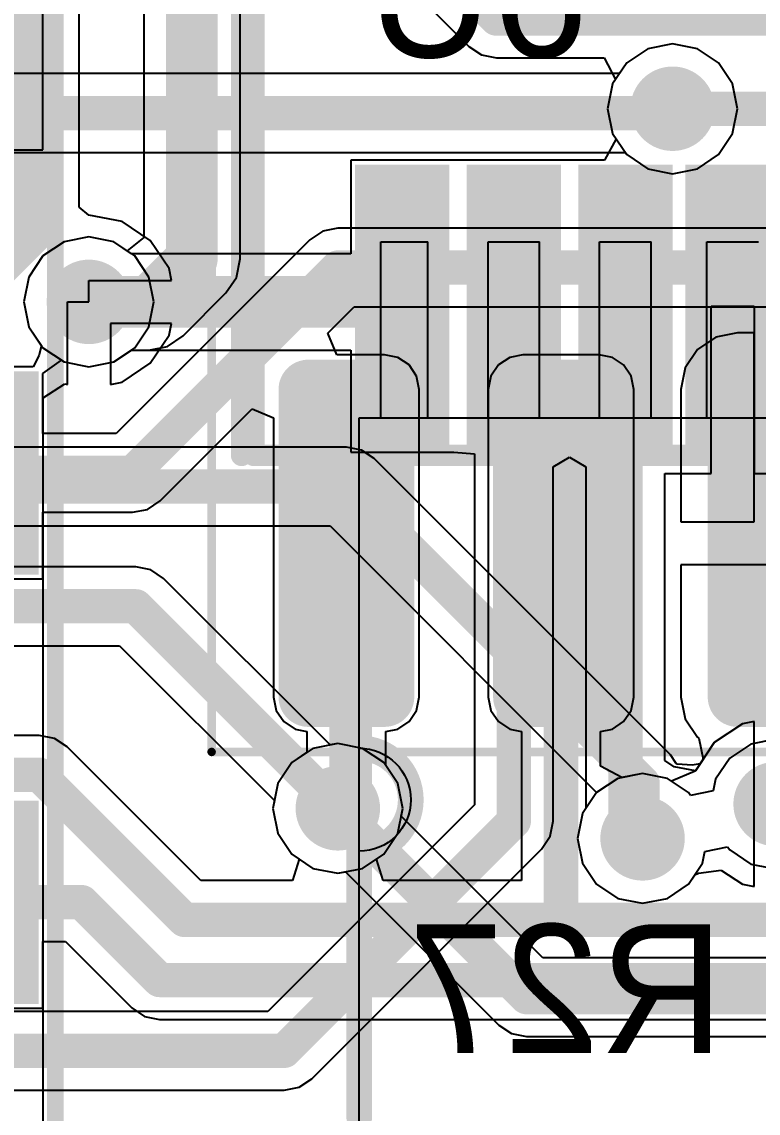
# Model space of a CAD drawing. Header units: millimetres. Extents: x 3.6 to 6.79, y 1.07 to 2.73.
# Drawn here: x 5.9154 to 6.0869, y 1.84 to 2.0942 of the extents above; entities that cross this region are included whole.
import ezdxf

# ---------------------------------------------------------------- set-up
doc = ezdxf.new("R2010")
doc.units = ezdxf.units.MM
doc.header["$MEASUREMENT"] = 0
for name, color, linetype in [('BottomLayer', 5, 'Continuous'), ('BottomOverlay', 54, 'Continuous'), ('BottomPaste', 16, 'Continuous'), ('BottomSolder', 6, 'Continuous'), ('Mechanical13', 56, 'Continuous'), ('Mechanical15', 56, 'Continuous'), ('MidLayer1', 16, 'Continuous'), ('MidLayer2', 76, 'Continuous'), ('MultiLayer', 9, 'Continuous'), ('TopLayer', 1, 'Continuous'), ('TopOverlay', 2, 'Continuous'), ('TopPaste', 8, 'Continuous'), ('TopSolder', 216, 'Continuous'), ('ViaHoleLayer', 16, 'Continuous')]:
    doc.layers.add(name, color=color, linetype=linetype)

# ---------------------------------------------------------------- blocks, each defined once
blk = doc.blocks.new('61031621121_B_12')
at = {"layer": 'BottomSolder'}
for points in [[(-0.07369, -0.17132), (-0.02632, -0.17132), (-0.07369, -0.04128), (-0.02632, -0.04128)], [(0.02632, -0.17132), (0.07369, -0.17132), (0.02632, -0.04128), (0.07369, -0.04128)], [(0.12632, -0.17132), (0.17369, -0.17132), (0.12632, -0.04128), (0.17369, -0.04128)]]:
    blk.add_solid(points, dxfattribs=at)
at = {"layer": 'Mechanical15', "const_width": 0.00394}
blk.add_lwpolyline([(-0.40787, -0.1752), (0.40787, -0.1752)], dxfattribs=at)
blk = doc.blocks.new('SOP65P640X110_16N_146')
at = {"layer": 'Mechanical13'}
for points in [[(-0.089, 0.1), (-0.012, 0.1)], [(-0.012, 0.1), (0.012, 0.1)], [(0.012, 0.1), (0.089, 0.1)], [(0.089, 0.1), (0.089, -0.1)], [(0.089, 0.095), (0.13, 0.095)], [(0.089, 0.095), (0.089, 0.084)], [(0.13, 0.095), (0.13, 0.084)], [(0.089, 0.084), (0.13, 0.084)], [(0.089, 0.07), (0.13, 0.07)], [(0.089, 0.07), (0.089, 0.058)], [(0.13, 0.07), (0.13, 0.058)], [(0.089, 0.058), (0.13, 0.058)], [(0.089, 0.044), (0.13, 0.044)], [(0.089, 0.044), (0.089, 0.032)], [(0.13, 0.044), (0.13, 0.032)], [(0.089, 0.032), (0.13, 0.032)], [(0.089, 0.019), (0.13, 0.019)], [(0.089, 0.019), (0.089, 0.007)], [(0.13, 0.019), (0.13, 0.007)]]:
    blk.add_lwpolyline(points, dxfattribs=at)
for points in [[(-0.012, 0.1, 1), (-0.012, 0.1, 1)], [(-0.012, 0.1, 1), (-0.012, 0.1, 1)], [(-0.012, 0.1, 1), (-0.012, 0.1, 1)], [(0.012, 0.1, 1), (0.012, 0.1, 1)], [(0.012, 0.1, 1), (0.012, 0.1, 1)], [(0.012, 0.1, 1), (0.012, 0.1, 1)], [(0.089, 0.1, 1), (0.089, 0.1, 1)], [(0.089, 0.1, 1), (0.089, 0.1, 1)], [(0.089, 0.095, 1), (0.089, 0.095, 1)], [(0.089, 0.095, 1), (0.089, 0.095, 1)], [(0.13, 0.095, 1), (0.13, 0.095, 1)], [(0.13, 0.095, 1), (0.13, 0.095, 1)], [(0.089, 0.084, 1), (0.089, 0.084, 1)], [(0.089, 0.084, 1), (0.089, 0.084, 1)], [(0.13, 0.084, 1), (0.13, 0.084, 1)], [(0.13, 0.084, 1), (0.13, 0.084, 1)], [(0.089, 0.07, 1), (0.089, 0.07, 1)], [(0.089, 0.07, 1), (0.089, 0.07, 1)], [(0.13, 0.07, 1), (0.13, 0.07, 1)], [(0.13, 0.07, 1), (0.13, 0.07, 1)], [(0.089, 0.058, 1), (0.089, 0.058, 1)], [(0.089, 0.058, 1), (0.089, 0.058, 1)], [(0.13, 0.058, 1), (0.13, 0.058, 1)], [(0.13, 0.058, 1), (0.13, 0.058, 1)], [(0.089, 0.044, 1), (0.089, 0.044, 1)], [(0.089, 0.044, 1), (0.089, 0.044, 1)], [(0.13, 0.044, 1), (0.13, 0.044, 1)], [(0.13, 0.044, 1), (0.13, 0.044, 1)], [(0.089, 0.032, 1), (0.089, 0.032, 1)], [(0.089, 0.032, 1), (0.089, 0.032, 1)], [(0.13, 0.032, 1), (0.13, 0.032, 1)], [(0.13, 0.032, 1), (0.13, 0.032, 1)], [(0.089, 0.019, 1), (0.089, 0.019, 1)], [(0.089, 0.019, 1), (0.089, 0.019, 1)], [(0.13, 0.019, 1), (0.13, 0.019, 1)], [(0.13, 0.019, 1), (0.13, 0.019, 1)]]:
    blk.add_lwpolyline(points, format="xyb", close=True, dxfattribs=at)
blk.add_lwpolyline([(0.012, 0.1, -1), (-0.012, 0.1)], format="xyb", dxfattribs=at)
at = {"layer": 'TopLayer'}
for points in [[(0.086, 0.083), (0.144, 0.083), (0.086, 0.097), (0.144, 0.097)], [(0.086, 0.057), (0.144, 0.057), (0.086, 0.071), (0.144, 0.071)], [(0.086, 0.031), (0.144, 0.031), (0.086, 0.045), (0.144, 0.045)], [(0.086, 0.006), (0.144, 0.006), (0.086, 0.02), (0.144, 0.02)]]:
    blk.add_solid(points, dxfattribs=at)
at = {"layer": 'TopOverlay', "const_width": 0.006}
for points in [[(-0.074, 0.1), (-0.012, 0.1)], [(-0.012, 0.1), (0.012, 0.1)], [(0.012, 0.1), (0.074, 0.1)]]:
    blk.add_lwpolyline(points, dxfattribs=at)
at = {"layer": 'TopOverlay', "const_width": 0.003}
for points in [[(-0.0755, 0.1, 1), (-0.0725, 0.1, 1)], [(-0.0135, 0.1, 1), (-0.0105, 0.1, 1)], [(-0.0135, 0.1, 1), (-0.0105, 0.1, 1)], [(-0.0135, 0.1, 1), (-0.0105, 0.1, 1)], [(0.0105, 0.1, 1), (0.0135, 0.1, 1)], [(0.0105, 0.1, 1), (0.0135, 0.1, 1)], [(0.0105, 0.1, 1), (0.0135, 0.1, 1)], [(0.0725, 0.1, 1), (0.0755, 0.1, 1)]]:
    blk.add_lwpolyline(points, format="xyb", close=True, dxfattribs=at)
at = {"layer": 'TopOverlay', "const_width": 0.006}
blk.add_lwpolyline([(0.012, 0.1, -1), (-0.012, 0.1)], format="xyb", dxfattribs=at)
at = {"layer": 'TopPaste'}
for points in [[(0.086, 0.083), (0.144, 0.083), (0.086, 0.097), (0.144, 0.097)], [(0.086, 0.057), (0.144, 0.057), (0.086, 0.071), (0.144, 0.071)], [(0.086, 0.031), (0.144, 0.031), (0.086, 0.045), (0.144, 0.045)], [(0.086, 0.006), (0.144, 0.006), (0.086, 0.02), (0.144, 0.02)]]:
    blk.add_solid(points, dxfattribs=at)
at = {"layer": 'TopSolder'}
for points in [[(0.082, 0.079), (0.148, 0.079), (0.082, 0.101), (0.148, 0.101)], [(0.082, 0.053), (0.148, 0.053), (0.082, 0.075), (0.148, 0.075)], [(0.082, 0.027), (0.148, 0.027), (0.082, 0.049), (0.148, 0.049)], [(0.082, 0.002), (0.148, 0.002), (0.082, 0.024), (0.148, 0.024)]]:
    blk.add_solid(points, dxfattribs=at)
blk = doc.blocks.new('SOIC127P599X175_8N_B_158')
at = {"layer": 'BottomLayer', "const_width": 0.00295}
for points in [[(-0.13455, 0.08386, 1), (-0.13159, 0.08386, 1)], [(-0.06289, 0.08386, 1), (-0.05994, 0.08386, 1)], [(-0.13455, 0.06614, 1), (-0.13159, 0.06614, 1)], [(-0.06289, 0.06614, 1), (-0.05994, 0.06614, 1)], [(-0.13455, 0.03386, 1), (-0.13159, 0.03386, 1)], [(-0.06289, 0.03386, 1), (-0.05994, 0.03386, 1)], [(-0.13455, 0.01614, 1), (-0.13159, 0.01614, 1)], [(-0.06289, 0.01614, 1), (-0.05994, 0.01614, 1)], [(-0.13455, -0.01614, 1), (-0.13159, -0.01614, 1)], [(-0.06289, -0.01614, 1), (-0.05994, -0.01614, 1)]]:
    blk.add_lwpolyline(points, format="xyb", close=True, dxfattribs=at)
at = {"layer": 'BottomLayer'}
for points in [[(-0.13307, 0.06319), (-0.06142, 0.06319), (-0.13307, 0.08681), (-0.06142, 0.08681)], [(-0.13602, 0.06614), (-0.05846, 0.06614), (-0.13602, 0.08386), (-0.05846, 0.08386)], [(-0.13307, 0.01319), (-0.06142, 0.01319), (-0.13307, 0.03681), (-0.06142, 0.03681)], [(-0.13602, 0.01614), (-0.05846, 0.01614), (-0.13602, 0.03386), (-0.05846, 0.03386)], [(-0.13307, -0.03681), (-0.06142, -0.03681), (-0.13307, -0.01319), (-0.06142, -0.01319)], [(-0.13602, -0.03386), (-0.05846, -0.03386), (-0.13602, -0.01614), (-0.05846, -0.01614)]]:
    blk.add_solid(points, dxfattribs=at)
at = {"layer": 'BottomOverlay', "const_width": 0.005}
blk.add_lwpolyline([(-0.07677, 0.09941), (0.07677, 0.09941)], dxfattribs=at)
at = {"layer": 'BottomOverlay', "const_width": 0.0025}
blk.add_lwpolyline([(-0.07802, 0.09941, 1), (-0.07552, 0.09941, 1)], format="xyb", close=True, dxfattribs=at)
at = {"layer": 'BottomPaste', "const_width": 0.00295}
for points in [[(-0.13455, 0.08386, 1), (-0.13159, 0.08386, 1)], [(-0.06289, 0.08386, 1), (-0.05994, 0.08386, 1)], [(-0.13455, 0.06614, 1), (-0.13159, 0.06614, 1)], [(-0.06289, 0.06614, 1), (-0.05994, 0.06614, 1)], [(-0.13455, 0.03386, 1), (-0.13159, 0.03386, 1)], [(-0.06289, 0.03386, 1), (-0.05994, 0.03386, 1)], [(-0.13455, 0.01614, 1), (-0.13159, 0.01614, 1)], [(-0.06289, 0.01614, 1), (-0.05994, 0.01614, 1)], [(-0.13455, -0.01614, 1), (-0.13159, -0.01614, 1)], [(-0.06289, -0.01614, 1), (-0.05994, -0.01614, 1)]]:
    blk.add_lwpolyline(points, format="xyb", close=True, dxfattribs=at)
at = {"layer": 'BottomPaste'}
for points in [[(-0.13307, 0.06319), (-0.06142, 0.06319), (-0.13307, 0.08681), (-0.06142, 0.08681)], [(-0.13602, 0.06614), (-0.05846, 0.06614), (-0.13602, 0.08386), (-0.05846, 0.08386)], [(-0.13307, 0.01319), (-0.06142, 0.01319), (-0.13307, 0.03681), (-0.06142, 0.03681)], [(-0.13602, 0.01614), (-0.05846, 0.01614), (-0.13602, 0.03386), (-0.05846, 0.03386)], [(-0.13307, -0.03681), (-0.06142, -0.03681), (-0.13307, -0.01319), (-0.06142, -0.01319)], [(-0.13602, -0.03386), (-0.05846, -0.03386), (-0.13602, -0.01614), (-0.05846, -0.01614)]]:
    blk.add_solid(points, dxfattribs=at)
at = {"layer": 'BottomSolder', "const_width": 0.00695}
for points in [[(-0.13655, 0.08386, 1), (-0.12959, 0.08386, 1)], [(-0.06489, 0.08386, 1), (-0.05794, 0.08386, 1)], [(-0.13655, 0.06614, 1), (-0.12959, 0.06614, 1)], [(-0.06489, 0.06614, 1), (-0.05794, 0.06614, 1)], [(-0.13655, 0.03386, 1), (-0.12959, 0.03386, 1)], [(-0.06489, 0.03386, 1), (-0.05794, 0.03386, 1)], [(-0.13655, 0.01614, 1), (-0.12959, 0.01614, 1)], [(-0.06489, 0.01614, 1), (-0.05794, 0.01614, 1)], [(-0.13655, -0.01614, 1), (-0.12959, -0.01614, 1)], [(-0.06489, -0.01614, 1), (-0.05794, -0.01614, 1)]]:
    blk.add_lwpolyline(points, format="xyb", close=True, dxfattribs=at)
at = {"layer": 'BottomSolder'}
for points in [[(-0.13307, 0.05919), (-0.06142, 0.05919), (-0.13307, 0.09081), (-0.06142, 0.09081)], [(-0.14002, 0.06614), (-0.05446, 0.06614), (-0.14002, 0.08386), (-0.05446, 0.08386)], [(-0.13307, 0.00919), (-0.06142, 0.00919), (-0.13307, 0.04081), (-0.06142, 0.04081)], [(-0.14002, 0.01614), (-0.05446, 0.01614), (-0.14002, 0.03386), (-0.05446, 0.03386)], [(-0.13307, -0.04081), (-0.06142, -0.04081), (-0.13307, -0.00919), (-0.06142, -0.00919)], [(-0.14002, -0.03386), (-0.05446, -0.03386), (-0.14002, -0.01614), (-0.05446, -0.01614)]]:
    blk.add_solid(points, dxfattribs=at)
at = {"layer": 'Mechanical13', "const_width": 0.005}
for points in [[(-0.07677, 0.09656), (-0.07677, -0.09656)], [(-0.07677, 0.09656), (0.07677, 0.09656)]]:
    blk.add_lwpolyline(points, dxfattribs=at)
at = {"layer": 'Mechanical13', "const_width": 0.0025}
blk.add_lwpolyline([(-0.07802, 0.09656, 1), (-0.07552, 0.09656, 1)], format="xyb", close=True, dxfattribs=at)
blk.add_lwpolyline([(-0.07802, 0.09656, 1), (-0.07552, 0.09656, 1)], format="xyb", close=True, dxfattribs=at)
at = {"layer": 'Mechanical15', "const_width": 0.00197}
for points in [[(-0.14587, 0.1064), (-0.14587, -0.1064)], [(-0.14587, 0.1064), (0.14587, 0.1064)]]:
    blk.add_lwpolyline(points, dxfattribs=at)
at = {"layer": 'Mechanical15', "const_width": 0.000984}
blk.add_lwpolyline([(-0.14636, 0.1064, 1), (-0.14537, 0.1064, 1)], format="xyb", close=True, dxfattribs=at)
blk.add_lwpolyline([(-0.14636, 0.1064, 1), (-0.14537, 0.1064, 1)], format="xyb", close=True, dxfattribs=at)

msp = doc.modelspace()

# ---------------------------------------------------------------- linework, layer by layer
at = {"layer": 'BottomLayer'}
for p, q in [((5.94378, 2.149), (5.94378, 2.04397)), ((5.96622, 2.039), (5.96622, 2.14422)), ((5.92031, 2.06446), (5.92031, 2.11333)), ((6.06121, 2.08798), (6.0563, 2.0847)), ((6.067, 2.08913), (6.06121, 2.08798)), ((6.07279, 2.08798), (6.067, 2.08913)), ((6.0777, 2.0847), (6.07279, 2.08798)), ((6.0563, 2.0847), (6.05302, 2.07979)), ((6.08098, 2.07979), (6.0777, 2.0847)), ((6.05302, 2.07979), (6.05187, 2.074)), ((6.08213, 2.074), (6.08098, 2.07979)), ((6.05187, 2.074), (6.05302, 2.06821)), ((6.08098, 2.06821), (6.08213, 2.074)), ((6.05302, 2.06821), (6.0563, 2.0633)), ((6.0777, 2.0633), (6.08098, 2.06821)), ((5.78826, 2.06446), (5.92031, 2.06446)), ((6.0563, 2.0633), (6.06121, 2.06002)), ((6.07279, 2.06002), (6.0777, 2.0633)), ((6.06121, 2.06002), (6.067, 2.05887)), ((6.067, 2.05887), (6.07279, 2.06002)), ((5.98549, 2.04548), (5.98251, 2.04349)), ((5.989, 2.04618), (5.98549, 2.04548)), ((6.171, 2.04618), (5.989, 2.04618)), ((5.92521, 2.04298), (5.9203, 2.0397)), ((5.931, 2.04413), (5.92521, 2.04298)), ((5.93679, 2.04298), (5.931, 2.04413)), ((5.93993, 2.04089), (5.93679, 2.04298)), ((5.98251, 2.04349), (5.93734, 1.99832)), ((5.94378, 2.04397), (5.93993, 2.04089)), ((5.9203, 2.0397), (5.91702, 2.03479)), ((5.96536, 2.03471), (5.96622, 2.039)), ((5.91702, 2.03479), (5.91587, 2.029)), ((5.96293, 2.03107), (5.96536, 2.03471)), ((5.95293, 2.02107), (5.96293, 2.03107)), ((5.96293, 2.03107), (5.96293, 2.03107)), ((5.91587, 2.029), (5.91702, 2.02321)), ((5.98667, 2.02169), (5.9928, 2.02782)), ((5.9928, 2.02782), (6.1672, 2.02782)), ((5.91702, 2.02321), (5.91995, 2.01883)), ((5.98874, 2.01669), (5.98667, 2.02169)), ((6.08214, 2.02179), (6.07709, 2.02078)), ((6.086, 2.02179), (6.08214, 2.02179)), ((6.086, 1.97776), (6.086, 2.02179)), ((5.94929, 2.01864), (5.95293, 2.02107)), ((6.07709, 2.02078), (6.0728, 2.01792)), ((5.91934, 2.01644), (5.91799, 2.01383)), ((5.91995, 2.01883), (5.91934, 2.01644)), ((5.93679, 2.01502), (5.94093, 2.01778)), ((5.94093, 2.01778), (5.945, 2.01778)), ((5.945, 2.01778), (5.94929, 2.01864)), ((5.945, 2.01778), (5.945, 2.01778)), ((5.99986, 2.01669), (5.98874, 2.01669)), ((6.00296, 2.01607), (5.99986, 2.01669)), ((6.03214, 2.01669), (6.02904, 2.01607)), ((6.04986, 2.01669), (6.03214, 2.01669)), ((6.05296, 2.01607), (6.04986, 2.01669)), ((6.0728, 2.01792), (6.06994, 2.01364)), ((5.92031, 2.01228), (5.92466, 2.01538)), ((5.92466, 2.01538), (5.92521, 2.01502)), ((5.92521, 2.01502), (5.931, 2.01387)), ((5.931, 2.01387), (5.93679, 2.01502)), ((6.00559, 2.01432), (6.00296, 2.01607)), ((6.00735, 2.01169), (6.00559, 2.01432)), ((6.02641, 2.01432), (6.02465, 2.01169)), ((6.02904, 2.01607), (6.02641, 2.01432)), ((6.05559, 2.01432), (6.05296, 2.01607)), ((6.05735, 2.01169), (6.05559, 2.01432)), ((5.91595, 2.01383), (5.78826, 2.01383)), ((5.91799, 2.01383), (5.91595, 2.01383)), ((5.92031, 2.00973), (5.92031, 2.01228)), ((6.00797, 2.00858), (6.00735, 2.01169)), ((6.02465, 2.01169), (6.02403, 2.00858)), ((6.05797, 2.00858), (6.05735, 2.01169)), ((6.06994, 2.01364), (6.06894, 2.00858)), ((5.92031, 1.99832), (5.92031, 2.00973)), ((6.00797, 1.93693), (6.00797, 2.00858)), ((6.02403, 2.00858), (6.02403, 1.93693)), ((6.05797, 1.93693), (6.05797, 2.00858)), ((6.06894, 2.00858), (6.06894, 1.97776)), ((5.94763, 1.98265), (5.96903, 2.00406)), ((5.96903, 2.00406), (5.97403, 2.00198)), ((5.97403, 2.00198), (5.97403, 1.93693)), ((5.93734, 1.99832), (5.92031, 1.99832)), ((5.94465, 1.98066), (5.94763, 1.98265)), ((5.92031, 1.96446), (5.92031, 1.97997)), ((5.92031, 1.97997), (5.94114, 1.97997)), ((5.94114, 1.97997), (5.94465, 1.98066)), ((6.06894, 1.97776), (6.086, 1.97776)), ((6.091, 1.96776), (6.06894, 1.96776)), ((6.06894, 1.96776), (6.06894, 1.93693)), ((5.78826, 1.96446), (5.92031, 1.96446)), ((5.97403, 1.93693), (5.97465, 1.93383)), ((6.00735, 1.93383), (6.00797, 1.93693)), ((6.02403, 1.93693), (6.02465, 1.93383)), ((6.05735, 1.93383), (6.05797, 1.93693)), ((6.06894, 1.93693), (6.06994, 1.93188)), ((5.97465, 1.93383), (5.97641, 1.9312)), ((6.00559, 1.9312), (6.00735, 1.93383)), ((6.02465, 1.93383), (6.02641, 1.9312)), ((6.05559, 1.9312), (6.05735, 1.93383)), ((5.97641, 1.9312), (5.97904, 1.92944)), ((6.00296, 1.92944), (6.00559, 1.9312)), ((6.02641, 1.9312), (6.02904, 1.92944)), ((6.05296, 1.92944), (6.05559, 1.9312)), ((6.06994, 1.93188), (6.0728, 1.92759)), ((5.91945, 1.928), (5.88997, 1.928)), ((5.92296, 1.9273), (5.91945, 1.928)), ((5.97904, 1.92944), (5.98182, 1.92888)), ((5.98182, 1.92888), (5.98182, 1.92406)), ((6.00018, 1.92888), (6.00296, 1.92944)), ((6.00018, 1.92099), (6.00018, 1.92888)), ((6.02904, 1.92944), (6.03182, 1.92888)), ((6.03182, 1.92888), (6.03182, 1.89418)), ((6.05018, 1.92888), (6.05296, 1.92944)), ((6.05018, 1.92084), (6.05018, 1.92888)), ((6.0728, 1.92759), (6.07315, 1.92736)), ((5.92594, 1.92532), (5.92296, 1.9273)), ((5.95708, 1.89418), (5.92594, 1.92532)), ((6.07315, 1.92736), (6.07412, 1.92246)), ((5.98182, 1.92406), (5.9783, 1.9217)), ((6.07412, 1.92246), (6.07231, 1.91974)), ((5.9783, 1.9217), (5.97502, 1.91679)), ((6.00298, 1.91679), (6.00018, 1.92099)), ((6.05518, 1.91817), (6.05018, 1.92084)), ((6.06, 1.91913), (6.05518, 1.91817)), ((6.06579, 1.91798), (6.06, 1.91913)), ((6.06674, 1.91735), (6.06579, 1.91798)), ((6.07229, 1.91965), (6.06674, 1.91735)), ((6.07231, 1.91974), (6.07229, 1.91965)), ((5.97502, 1.91679), (5.97387, 1.911)), ((6.00413, 1.911), (6.00298, 1.91679)), ((5.97387, 1.911), (5.97502, 1.90521)), ((6.00298, 1.90521), (6.00413, 1.911)), ((5.97502, 1.90521), (5.9783, 1.9003)), ((5.9997, 1.9003), (6.00298, 1.90521)), ((5.9783, 1.9003), (5.97998, 1.89918)), ((5.99802, 1.89918), (5.9997, 1.9003)), ((5.97998, 1.89918), (5.97846, 1.89418)), ((5.99954, 1.89418), (5.99802, 1.89918)), ((5.97846, 1.89418), (5.95708, 1.89418)), ((6.03182, 1.89418), (5.99954, 1.89418)), ((5.92031, 1.86446), (5.92031, 1.87997)), ((5.92031, 1.87997), (5.92553, 1.87997)), ((5.92553, 1.87997), (5.94099, 1.86451)), ((5.78826, 1.86446), (5.92031, 1.86446)), ((5.94099, 1.86451), (5.94397, 1.86252)), ((5.94397, 1.86252), (5.94748, 1.86182)), ((5.94748, 1.86182), (6.155, 1.86182))]:
    msp.add_line(p, q, dxfattribs=at)
for points, const_width in [([(5.955, 2.039), (5.955, 2.149)], 0.012), ([(5.945, 2.029), (5.955, 2.039)], 0.012), ([(5.94114, 1.98914), (5.989, 2.037)], 0.008), ([(5.989, 2.037), (6.171, 2.037)], 0.008), ([(5.931, 2.029), (5.945, 2.029)], 0.012), ([(5.85428, 1.98914), (5.94114, 1.98914)], 0.008), ([(5.991, 1.913), (5.991, 1.97276)], 0.008), ([(6.041, 1.887), (6.041, 1.97276)], 0.008), ([(5.88617, 1.91883), (5.91945, 1.91883)], 0.008), ([(5.91945, 1.91883), (5.95328, 1.885)], 0.008), ([(5.989, 1.911), (5.991, 1.913)], 0.008), ([(5.85428, 1.88914), (5.92934, 1.88914)], 0.008), ([(5.92934, 1.88914), (5.94748, 1.871)], 0.008), ([(6.041, 1.887), (6.043, 1.885)], 0.008), ([(5.95328, 1.885), (6.043, 1.885)], 0.008), ([(6.043, 1.885), (6.141, 1.885)], 0.008), ([(5.94748, 1.871), (6.155, 1.871)], 0.008)]:
    msp.add_lwpolyline(points, dxfattribs=dict(at, const_width=const_width))
for points, const_width in [([(6.06208, 2.074, 1), (6.07192, 2.074, 1)], 0.00984), ([(5.952, 2.039, 1), (5.958, 2.039, 1)], 0.006), ([(5.952, 2.039, 1), (5.958, 2.039, 1)], 0.006), ([(5.987, 2.037, 1), (5.991, 2.037, 1)], 0.004), ([(5.987, 2.037, 1), (5.991, 2.037, 1)], 0.004), ([(5.92608, 2.029, 1), (5.93592, 2.029, 1)], 0.00984), ([(5.928, 2.029, 1), (5.934, 2.029, 1)], 0.006), ([(5.942, 2.029, 1), (5.948, 2.029, 1)], 0.006), ([(5.942, 2.029, 1), (5.948, 2.029, 1)], 0.006), ([(5.93914, 1.98914, 1), (5.94314, 1.98914, 1)], 0.004), ([(5.93914, 1.98914, 1), (5.94314, 1.98914, 1)], 0.004), ([(5.989, 1.97276, 1), (5.993, 1.97276, 1)], 0.004), ([(6.039, 1.97276, 1), (6.043, 1.97276, 1)], 0.004), ([(5.91745, 1.91883, 1), (5.92145, 1.91883, 1)], 0.004), ([(5.91745, 1.91883, 1), (5.92145, 1.91883, 1)], 0.004), ([(5.98408, 1.911, 1), (5.99392, 1.911, 1)], 0.00984), ([(6.08608, 1.912, 1), (6.09592, 1.912, 1)], 0.00984), ([(5.987, 1.911, 1), (5.991, 1.911, 1)], 0.004), ([(5.989, 1.913, 1), (5.993, 1.913, 1)], 0.004), ([(5.989, 1.913, 1), (5.993, 1.913, 1)], 0.004), ([(6.05508, 1.904, 1), (6.06492, 1.904, 1)], 0.00984), ([(5.92734, 1.88914, 1), (5.93134, 1.88914, 1)], 0.004), ([(5.92734, 1.88914, 1), (5.93134, 1.88914, 1)], 0.004), ([(6.039, 1.887, 1), (6.043, 1.887, 1)], 0.004), ([(6.039, 1.887, 1), (6.043, 1.887, 1)], 0.004), ([(5.95128, 1.885, 1), (5.95528, 1.885, 1)], 0.004), ([(5.95128, 1.885, 1), (5.95528, 1.885, 1)], 0.004), ([(6.041, 1.885, 1), (6.045, 1.885, 1)], 0.004), ([(6.041, 1.885, 1), (6.045, 1.885, 1)], 0.004), ([(6.041, 1.885, 1), (6.045, 1.885, 1)], 0.004), ([(5.94548, 1.871, 1), (5.94948, 1.871, 1)], 0.004), ([(5.94548, 1.871, 1), (5.94948, 1.871, 1)], 0.004)]:
    msp.add_lwpolyline(points, format="xyb", close=True, dxfattribs=dict(at, const_width=const_width))
at = {"layer": 'MidLayer1'}
for p, q in [((5.92872, 2.0511), (5.92872, 2.12307)), ((6.06121, 2.08798), (6.0563, 2.0847)), ((6.067, 2.08913), (6.06121, 2.08798)), ((6.07279, 2.08798), (6.067, 2.08913)), ((6.0777, 2.0847), (6.07279, 2.08798)), ((6.0563, 2.0847), (6.05302, 2.07979)), ((6.08098, 2.07979), (6.0777, 2.0847)), ((6.05302, 2.07979), (6.05187, 2.074)), ((6.08213, 2.074), (6.08098, 2.07979)), ((6.05187, 2.074), (6.05302, 2.06821)), ((6.08098, 2.06821), (6.08213, 2.074)), ((6.05302, 2.06821), (6.0563, 2.0633)), ((6.0777, 2.0633), (6.08098, 2.06821)), ((6.0563, 2.0633), (6.06121, 2.06002)), ((6.07279, 2.06002), (6.0777, 2.0633)), ((6.06121, 2.06002), (6.067, 2.05887)), ((6.067, 2.05887), (6.07279, 2.06002)), ((5.931, 2.04923), (5.92872, 2.0511)), ((5.93874, 2.04769), (5.931, 2.04923)), ((5.94531, 2.04331), (5.93874, 2.04769)), ((5.94969, 2.03674), (5.94531, 2.04331)), ((5.95024, 2.034), (5.94969, 2.03674)), ((5.931, 2.029), (5.931, 2.034)), ((5.931, 2.034), (5.95024, 2.034)), ((5.926, 2.00976), (5.926, 2.029)), ((5.926, 2.029), (5.931, 2.029)), ((5.95024, 2.024), (5.936, 2.024)), ((5.936, 2.024), (5.936, 2.00976)), ((5.94969, 2.02126), (5.95024, 2.024)), ((5.94531, 2.01469), (5.94969, 2.02126)), ((5.93874, 2.01031), (5.94531, 2.01469)), ((5.92037, 2.00668), (5.92537, 2.00989)), ((5.92537, 2.00989), (5.926, 2.00976)), ((5.936, 2.00976), (5.93874, 2.01031)), ((5.92037, 1.81849), (5.92037, 2.00668)), ((5.98321, 1.92498), (5.9783, 1.9217)), ((5.989, 1.92613), (5.98321, 1.92498)), ((5.99479, 1.92498), (5.989, 1.92613)), ((5.9997, 1.9217), (5.99479, 1.92498)), ((6.08521, 1.92598), (6.0803, 1.9227)), ((6.091, 1.92713), (6.08521, 1.92598)), ((6.0803, 1.9227), (6.07702, 1.91779)), ((5.9783, 1.9217), (5.97502, 1.91679)), ((6.00298, 1.91679), (5.9997, 1.9217)), ((6.05421, 1.91798), (6.0493, 1.9147)), ((6.06, 1.91913), (6.05421, 1.91798)), ((6.06579, 1.91798), (6.06, 1.91913)), ((6.0707, 1.9147), (6.06579, 1.91798)), ((6.07702, 1.91779), (6.07648, 1.91506)), ((5.97502, 1.91679), (5.97387, 1.911)), ((6.00413, 1.911), (6.00298, 1.91679)), ((6.0493, 1.9147), (6.04602, 1.90979)), ((6.07117, 1.914), (6.0707, 1.9147)), ((6.07648, 1.91506), (6.07117, 1.914)), ((5.97387, 1.911), (5.97502, 1.90521)), ((6.00298, 1.90521), (6.00413, 1.911)), ((6.04602, 1.90979), (6.04487, 1.904)), ((5.97502, 1.90521), (5.9783, 1.9003)), ((5.9997, 1.9003), (6.00298, 1.90521)), ((6.04487, 1.904), (6.04602, 1.89821)), ((6.07452, 1.90094), (6.07983, 1.902)), ((6.07983, 1.902), (6.0803, 1.9013)), ((5.9783, 1.9003), (5.98321, 1.89702)), ((5.99479, 1.89702), (5.9997, 1.9003)), ((6.07398, 1.89821), (6.07452, 1.90094)), ((6.0803, 1.9013), (6.08521, 1.89802)), ((5.98321, 1.89702), (5.989, 1.89587)), ((5.989, 1.89587), (5.99479, 1.89702)), ((6.04602, 1.89821), (6.0493, 1.8933)), ((6.0707, 1.8933), (6.07398, 1.89821)), ((6.08521, 1.89802), (6.091, 1.89687)), ((6.0493, 1.8933), (6.05421, 1.89002)), ((6.06579, 1.89002), (6.0707, 1.8933)), ((6.05421, 1.89002), (6.06, 1.88887)), ((6.06, 1.88887), (6.06579, 1.89002))]:
    msp.add_line(p, q, dxfattribs=at)
at = {"layer": 'MidLayer1', "const_width": 0.012}
for points in [[(5.91751, 2.0464), (5.91751, 2.133)], [(5.90916, 2.03805), (5.91751, 2.0464)]]:
    msp.add_lwpolyline(points, dxfattribs=at)
at = {"layer": 'MidLayer1'}
for points, const_width in [([(6.06208, 2.074, 1), (6.07192, 2.074, 1)], 0.00984), ([(5.91451, 2.0464, 1), (5.92051, 2.0464, 1)], 0.006), ([(5.91451, 2.0464, 1), (5.92051, 2.0464, 1)], 0.006), ([(5.92608, 2.029, 1), (5.93592, 2.029, 1)], 0.00984), ([(5.98408, 1.911, 1), (5.99392, 1.911, 1)], 0.00984), ([(6.08608, 1.912, 1), (6.09592, 1.912, 1)], 0.00984), ([(6.05508, 1.904, 1), (6.06492, 1.904, 1)], 0.00984)]:
    msp.add_lwpolyline(points, format="xyb", close=True, dxfattribs=dict(at, const_width=const_width))
at = {"layer": 'MidLayer2'}
for p, q in [((6.06121, 2.08798), (6.0563, 2.0847)), ((6.067, 2.08913), (6.06121, 2.08798)), ((6.07279, 2.08798), (6.067, 2.08913)), ((6.0777, 2.0847), (6.07279, 2.08798)), ((6.0563, 2.0847), (6.05461, 2.08218)), ((6.08098, 2.07979), (6.0777, 2.0847)), ((6.05461, 2.08218), (5.7608, 2.08218)), ((6.08213, 2.074), (6.08098, 2.07979)), ((6.08098, 2.06821), (6.08213, 2.074)), ((6.0777, 2.0633), (6.08098, 2.06821)), ((5.757, 2.06382), (6.05595, 2.06382)), ((6.05595, 2.06382), (6.0563, 2.0633)), ((6.0563, 2.0633), (6.06121, 2.06002)), ((6.07279, 2.06002), (6.0777, 2.0633)), ((6.06121, 2.06002), (6.067, 2.05887)), ((6.067, 2.05887), (6.07279, 2.06002)), ((5.92521, 2.04298), (5.9203, 2.0397)), ((5.931, 2.04413), (5.92521, 2.04298)), ((5.93679, 2.04298), (5.931, 2.04413)), ((5.9417, 2.0397), (5.93679, 2.04298)), ((5.9203, 2.0397), (5.91702, 2.03479)), ((5.94498, 2.03479), (5.9417, 2.0397)), ((5.91702, 2.03479), (5.91587, 2.029)), ((5.94613, 2.029), (5.94498, 2.03479)), ((5.91587, 2.029), (5.91702, 2.02321)), ((5.94498, 2.02321), (5.94613, 2.029)), ((5.91702, 2.02321), (5.9203, 2.0183)), ((5.9417, 2.0183), (5.94498, 2.02321)), ((5.9203, 2.0183), (5.92521, 2.01502)), ((5.93679, 2.01502), (5.9417, 2.0183)), ((5.92521, 2.01502), (5.931, 2.01387)), ((5.931, 2.01387), (5.93679, 2.01502)), ((5.991, 1.99518), (5.6028, 1.99518)), ((5.99451, 1.99448), (5.991, 1.99518)), ((5.99749, 1.99249), (5.99451, 1.99448)), ((6.06649, 1.92349), (5.99749, 1.99249)), ((5.599, 1.97682), (5.9872, 1.97682)), ((5.9872, 1.97682), (6.0493, 1.91472)), ((5.94193, 1.96725), (5.85855, 1.96725)), ((5.94544, 1.96655), (5.94193, 1.96725)), ((5.94841, 1.96456), (5.94544, 1.96655)), ((5.9872, 1.92578), (5.94841, 1.96456)), ((5.88351, 1.9489), (5.93812, 1.9489)), ((5.93812, 1.9489), (5.97422, 1.9128)), ((6.08326, 1.93069), (6.07669, 1.92631)), ((6.086, 1.93124), (6.08326, 1.93069)), ((6.086, 1.912), (6.086, 1.93124)), ((5.989, 1.92613), (5.9872, 1.92578)), ((5.99479, 1.92498), (5.989, 1.92613)), ((5.9997, 1.9217), (5.99479, 1.92498)), ((6.07669, 1.92631), (6.0734, 1.92138)), ((6.06787, 1.92142), (6.06649, 1.92349)), ((6.00298, 1.91679), (5.9997, 1.9217)), ((6.06809, 1.92133), (6.06787, 1.92142)), ((6.07157, 1.92106), (6.06809, 1.92133)), ((6.0734, 1.92138), (6.07157, 1.92106)), ((6.00413, 1.911), (6.00298, 1.91679)), ((6.0493, 1.9147), (6.04602, 1.90979)), ((6.0493, 1.91472), (6.0493, 1.9147)), ((5.97422, 1.9128), (5.97387, 1.911)), ((5.97387, 1.911), (5.97502, 1.90521)), ((6.00378, 1.9092), (6.00413, 1.911)), ((6.04602, 1.90979), (6.04487, 1.904)), ((6.086, 1.89276), (6.086, 1.912)), ((6.0368, 1.87618), (6.00378, 1.9092)), ((5.97502, 1.90521), (5.9783, 1.9003)), ((6.04487, 1.904), (6.04602, 1.89821)), ((5.9783, 1.9003), (5.98321, 1.89702)), ((5.98321, 1.89702), (5.989, 1.89587)), ((6.04602, 1.89821), (6.0493, 1.8933)), ((5.989, 1.89587), (5.9908, 1.89622)), ((5.9908, 1.89622), (6.02651, 1.86051)), ((6.0707, 1.8933), (6.07216, 1.89548)), ((6.07216, 1.89548), (6.07303, 1.8959)), ((6.07303, 1.8959), (6.07833, 1.89657)), ((6.07833, 1.89657), (6.07842, 1.89654)), ((6.07842, 1.89654), (6.08326, 1.89331)), ((6.0493, 1.8933), (6.05421, 1.89002)), ((6.06579, 1.89002), (6.0707, 1.8933)), ((6.08326, 1.89331), (6.086, 1.89276)), ((6.05421, 1.89002), (6.06, 1.88887)), ((6.06, 1.88887), (6.06579, 1.89002)), ((6.1112, 1.87618), (6.0368, 1.87618)), ((6.02651, 1.86051), (6.02949, 1.85852)), ((6.02949, 1.85852), (6.033, 1.85782)), ((6.033, 1.85782), (6.1047, 1.85782))]:
    msp.add_line(p, q, dxfattribs=at)
for points, const_width in [([(6.06208, 2.074, 1), (6.07192, 2.074, 1)], 0.00984), ([(6.065, 2.074, 1), (6.069, 2.074, 1)], 0.004), ([(6.065, 2.073, 1), (6.069, 2.073, 1)], 0.004), ([(6.065, 2.073, 1), (6.069, 2.073, 1)], 0.004), ([(5.92608, 2.029, 1), (5.93592, 2.029, 1)], 0.00984), ([(5.989, 1.986, 1), (5.993, 1.986, 1)], 0.004), ([(5.989, 1.986, 1), (5.993, 1.986, 1)], 0.004), ([(5.93993, 1.95807, 1), (5.94393, 1.95807, 1)], 0.004), ([(5.93993, 1.95807, 1), (5.94393, 1.95807, 1)], 0.004), ([(5.98408, 1.911, 1), (5.99392, 1.911, 1)], 0.00984), ([(6.058, 1.917, 1), (6.062, 1.917, 1)], 0.004), ([(6.058, 1.917, 1), (6.062, 1.917, 1)], 0.004), ([(6.08608, 1.912, 1), (6.09592, 1.912, 1)], 0.00984), ([(5.987, 1.911, 1), (5.991, 1.911, 1)], 0.004), ([(5.987, 1.911, 1), (5.991, 1.911, 1)], 0.004), ([(6.05508, 1.904, 1), (6.06492, 1.904, 1)], 0.00984), ([(6.058, 1.904, 1), (6.062, 1.904, 1)], 0.004), ([(6.031, 1.867, 1), (6.035, 1.867, 1)], 0.004), ([(6.031, 1.867, 1), (6.035, 1.867, 1)], 0.004)]:
    msp.add_lwpolyline(points, format="xyb", close=True, dxfattribs=dict(at, const_width=const_width))
at = {"layer": 'MidLayer2', "const_width": 0.008}
for points in [[(6.067, 2.073), (6.067, 2.074)], [(5.757, 2.073), (6.067, 2.073)], [(5.599, 1.986), (5.991, 1.986)], [(5.991, 1.986), (6.06, 1.917)], [(5.85855, 1.95807), (5.94193, 1.95807)], [(5.94193, 1.95807), (5.989, 1.911)], [(6.06, 1.904), (6.06, 1.917)], [(5.989, 1.911), (6.033, 1.867)], [(6.033, 1.867), (6.115, 1.867)]]:
    msp.add_lwpolyline(points, dxfattribs=at)
at = {"layer": 'MultiLayer', "const_width": 0.00984}
for points in [[(6.06208, 2.074, 1), (6.07192, 2.074, 1)], [(5.92608, 2.029, 1), (5.93592, 2.029, 1)], [(5.98408, 1.911, 1), (5.99392, 1.911, 1)], [(6.08608, 1.912, 1), (6.09592, 1.912, 1)], [(6.05508, 1.904, 1), (6.06492, 1.904, 1)]]:
    msp.add_lwpolyline(points, format="xyb", close=True, dxfattribs=at)
at = {"layer": 'TopLayer'}
for p, q in [((5.98351, 2.12451), (6.01951, 2.08852)), ((6.01951, 2.08852), (6.02248, 2.08653)), ((6.02248, 2.08653), (6.026, 2.08583)), ((6.026, 2.08583), (6.05104, 2.08583)), ((6.05104, 2.08583), (6.05371, 2.08083)), ((6.05371, 2.08083), (6.05302, 2.07979)), ((6.05302, 2.07979), (6.05187, 2.074)), ((6.05187, 2.074), (6.05302, 2.06821)), ((6.05302, 2.06821), (6.05383, 2.067)), ((6.05383, 2.067), (6.05115, 2.062)), ((6.013, 2.062), (5.992, 2.062)), ((5.992, 2.062), (5.992, 2.04022)), ((6.018, 2.062), (6.013, 2.062)), ((6.021, 2.062), (6.018, 2.062)), ((6.039, 2.062), (6.021, 2.062)), ((6.044, 2.062), (6.039, 2.062)), ((6.05115, 2.062), (6.044, 2.062)), ((5.92521, 2.04298), (5.9203, 2.0397)), ((5.931, 2.04413), (5.92521, 2.04298)), ((5.93679, 2.04298), (5.931, 2.04413)), ((5.94093, 2.04022), (5.93679, 2.04298)), ((5.9203, 2.0397), (5.91702, 2.03479)), ((5.992, 2.04022), (5.94093, 2.04022)), ((5.91702, 2.03479), (5.91587, 2.029)), ((5.91587, 2.029), (5.91702, 2.02321)), ((6.076, 1.989), (6.076, 2.028)), ((6.076, 2.028), (6.086, 2.028)), ((6.086, 2.028), (6.086, 1.989)), ((5.91702, 2.02321), (5.9203, 2.0183)), ((5.9203, 2.0183), (5.92521, 2.01502)), ((5.93679, 2.01502), (5.94093, 2.01778)), ((5.94093, 2.01778), (5.992, 2.01778)), ((5.992, 2.01778), (5.992, 1.994)), ((5.92521, 2.01502), (5.931, 2.01387)), ((5.931, 2.01387), (5.93679, 2.01502)), ((5.992, 1.994), (6.013, 1.994)), ((6.013, 1.994), (6.016, 1.994)), ((6.016, 1.994), (6.02082, 1.99357)), ((6.02082, 1.99357), (6.02082, 1.9118)), ((6.03918, 1.99054), (6.043, 1.99285)), ((6.043, 1.99285), (6.04682, 1.99054)), ((6.03918, 1.908), (6.03918, 1.99054)), ((6.04682, 1.99054), (6.04682, 1.911)), ((6.06518, 1.92212), (6.06518, 1.989)), ((6.06518, 1.989), (6.076, 1.989)), ((6.086, 1.989), (6.098, 1.989)), ((6.08326, 1.93069), (6.07669, 1.92631)), ((6.086, 1.93124), (6.08326, 1.93069)), ((6.086, 1.912), (6.086, 1.93124)), ((5.98321, 1.92498), (5.9783, 1.9217)), ((5.989, 1.92613), (5.98321, 1.92498)), ((5.99479, 1.92498), (5.989, 1.92613)), ((5.9997, 1.9217), (5.99479, 1.92498)), ((6.07669, 1.92631), (6.07231, 1.91974)), ((5.9783, 1.9217), (5.97502, 1.91679)), ((6.00298, 1.91679), (5.9997, 1.9217)), ((6.06739, 1.92064), (6.06518, 1.92212)), ((6.07231, 1.91974), (6.06739, 1.92064)), ((5.97502, 1.91679), (5.97387, 1.911)), ((6.00413, 1.911), (6.00298, 1.91679)), ((6.02082, 1.9118), (5.9727, 1.86367)), ((5.97387, 1.911), (5.97502, 1.90521)), ((6.00298, 1.90521), (6.00413, 1.911)), ((6.04602, 1.90979), (6.04487, 1.904)), ((6.04682, 1.911), (6.04602, 1.90979)), ((6.086, 1.89276), (6.086, 1.912)), ((6.03848, 1.90449), (6.03918, 1.908)), ((5.97502, 1.90521), (5.9783, 1.9003)), ((5.9997, 1.9003), (6.00298, 1.90521)), ((6.03649, 1.90151), (6.03848, 1.90449)), ((6.04487, 1.904), (6.04602, 1.89821)), ((5.9783, 1.9003), (5.98321, 1.89702)), ((5.98298, 1.84801), (6.03649, 1.90151)), ((5.99479, 1.89702), (5.9997, 1.9003)), ((5.98321, 1.89702), (5.989, 1.89587)), ((5.989, 1.89587), (5.99479, 1.89702)), ((6.04602, 1.89821), (6.0493, 1.8933)), ((6.0707, 1.8933), (6.07216, 1.89548)), ((6.07216, 1.89548), (6.07303, 1.8959)), ((6.07303, 1.8959), (6.07833, 1.89657)), ((6.07833, 1.89657), (6.07842, 1.89654)), ((6.07842, 1.89654), (6.08326, 1.89331)), ((6.0493, 1.8933), (6.05421, 1.89002)), ((6.06579, 1.89002), (6.0707, 1.8933)), ((6.08326, 1.89331), (6.086, 1.89276)), ((6.05421, 1.89002), (6.06, 1.88887)), ((6.06, 1.88887), (6.06579, 1.89002)), ((5.9727, 1.86367), (5.74816, 1.86367)), ((5.9765, 1.84532), (5.98001, 1.84602)), ((5.98001, 1.84602), (5.98298, 1.84801)), ((5.8337, 1.84532), (5.9765, 1.84532))]:
    msp.add_line(p, q, dxfattribs=at)
for points, const_width in [([(5.99, 2.131), (6.026, 2.095)], 0.008), ([(6.026, 2.095), (6.185, 2.095)], 0.008), ([(6.067, 2.074), (6.096, 2.074)], 0.008), ([(5.931, 2.029), (6.003, 2.029)], 0.012), ([(6.003, 2.029), (6.004, 2.028)], 0.012), ([(6.03, 1.908), (6.03, 2.028)], 0.008), ([(6.056, 1.908), (6.056, 2.028)], 0.008), ([(5.9765, 1.8545), (6.03, 1.908)], 0.008), ([(6.056, 1.908), (6.06, 1.904)], 0.008), ([(5.74816, 1.8545), (5.9765, 1.8545)], 0.008)]:
    msp.add_lwpolyline(points, dxfattribs=dict(at, const_width=const_width))
for points, const_width in [([(6.024, 2.095, 1), (6.028, 2.095, 1)], 0.004), ([(6.024, 2.095, 1), (6.028, 2.095, 1)], 0.004), ([(6.06208, 2.074, 1), (6.07192, 2.074, 1)], 0.00984), ([(6.065, 2.074, 1), (6.069, 2.074, 1)], 0.004), ([(5.92608, 2.029, 1), (5.93592, 2.029, 1)], 0.00984), ([(5.928, 2.029, 1), (5.934, 2.029, 1)], 0.006), ([(6, 2.029, 1), (6.006, 2.029, 1)], 0.006), ([(6, 2.029, 1), (6.006, 2.029, 1)], 0.006), ([(6.001, 2.028, 1), (6.007, 2.028, 1)], 0.006), ([(6.028, 2.028, 1), (6.032, 2.028, 1)], 0.004), ([(6.054, 2.028, 1), (6.058, 2.028, 1)], 0.004), ([(5.98408, 1.911, 1), (5.99392, 1.911, 1)], 0.00984), ([(6.08608, 1.912, 1), (6.09592, 1.912, 1)], 0.00984), ([(6.05508, 1.904, 1), (6.06492, 1.904, 1)], 0.00984), ([(6.028, 1.908, 1), (6.032, 1.908, 1)], 0.004), ([(6.028, 1.908, 1), (6.032, 1.908, 1)], 0.004), ([(6.054, 1.908, 1), (6.058, 1.908, 1)], 0.004), ([(6.054, 1.908, 1), (6.058, 1.908, 1)], 0.004), ([(6.058, 1.904, 1), (6.062, 1.904, 1)], 0.004), ([(5.9745, 1.8545, 1), (5.9785, 1.8545, 1)], 0.004), ([(5.9745, 1.8545, 1), (5.9785, 1.8545, 1)], 0.004)]:
    msp.add_lwpolyline(points, format="xyb", close=True, dxfattribs=dict(at, const_width=const_width))
at = {"layer": 'ViaHoleLayer', "const_width": 0.00591}
for points in [[(6.06405, 2.074, 1), (6.06995, 2.074, 1)], [(5.92805, 2.029, 1), (5.93395, 2.029, 1)], [(6.08805, 1.912, 1), (6.09395, 1.912, 1)], [(5.98605, 1.911, 1), (5.99195, 1.911, 1)], [(6.05705, 1.904, 1), (6.06295, 1.904, 1)]]:
    msp.add_lwpolyline(points, format="xyb", close=True, dxfattribs=at)

# ---------------------------------------------------------------- block references
at = {"rotation": 90}
for name, p in [('61031621121_B_12', (5.74798, 1.93914)), ('SOIC127P599X175_8N_B_158', (6.066, 2.07)), ('SOP65P640X110_16N_146', (6.094, 1.913))]:
    msp.add_blockref(name, p, dxfattribs=at)

# ---------------------------------------------------------------- texts
at = {"layer": 'BottomOverlay', "text_generation_flag": 2}
msp.add_text('R27', height=0.03, dxfattribs=at).set_placement((6.079, 1.854))
at = {"layer": 'TopOverlay'}
msp.add_text('U6', height=0.03, dxfattribs=at).set_placement((5.996, 2.086))

doc.saveas('drawing.dxf')
